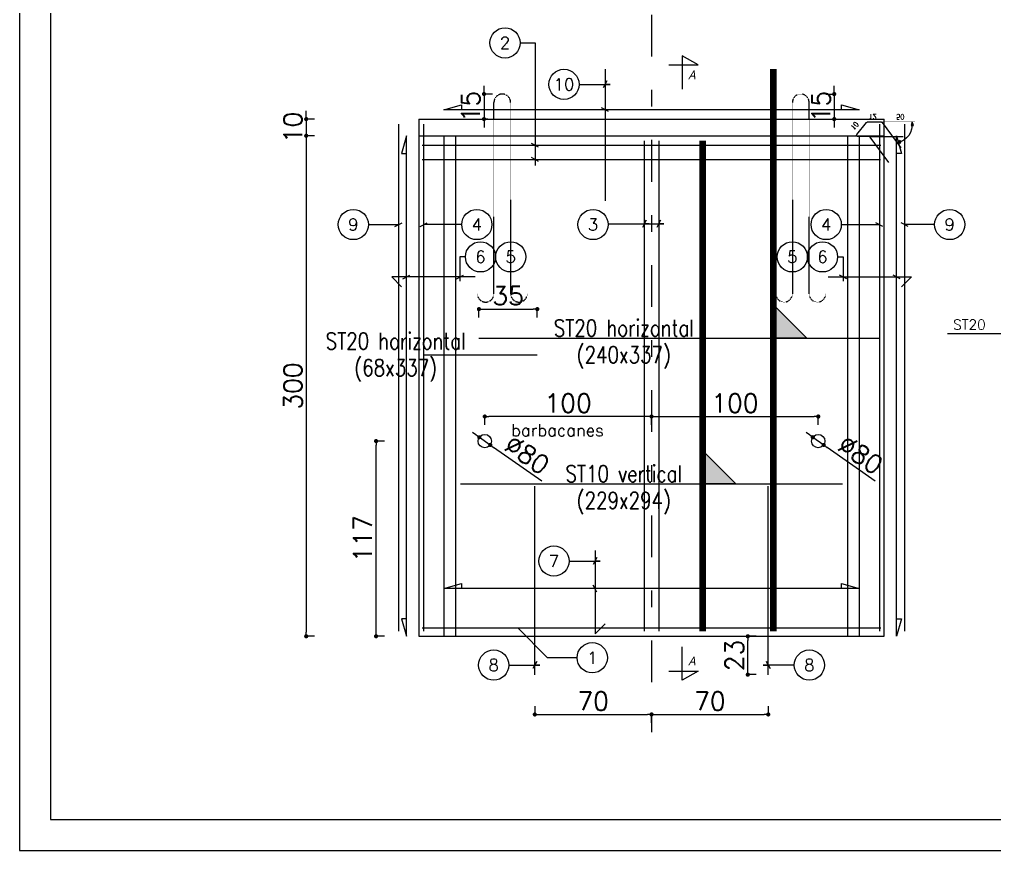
# Model space of a CAD drawing. Header units: millimetres. Extents: x -21776 to 63757, y -7870 to 8483.
# Drawn here: x 40690 to 41275, y -5309 to -4811 of the extents above; entities that cross this region are included whole.
import ezdxf
from ezdxf.enums import TextEntityAlignment as Align

# ---------------------------------------------------------------- set-up
doc = ezdxf.new("R2010")
doc.units = ezdxf.units.MM
doc.header["$PDMODE"] = 34
for name, pattern in [('CACHE', [9.525, 6.35, -3.175]), ('GrFeatureAxis', [0.85, 0.25, -0.2, 0.1, -0.2, 0.1]), ('HIDDEN2', [0.1875, 0.125, -0.0625])]:
    doc.linetypes.add(name, pattern=pattern)
for name, color, linetype in [('1', 7, 'Continuous'), ('COTATION', 1, 'Continuous'), ('GO-CARTOUCHE', 7, 'Continuous'), ('GO-COTATION', 1, 'Continuous'), ('GO-TEXTE', 9, 'Continuous'), ('GO-TEXTE-ACIER', 3, 'Continuous'), ('GO-TEXTE-FER', 3, 'Continuous'), ('Grid', 7, 'Continuous'), ('préfa v', 2, 'Continuous'), ('STR_barbacan', 160, 'Continuous'), ('STR_TS', 22, 'Continuous'), ('STR_TS_TXT', 7, 'Continuous'), ('STR_TXT', 102, 'Continuous'), ('STR_VOI-POT', 6, 'Continuous'), ('TEXTE-ACIER', 3, 'Continuous')]:
    doc.layers.add(name, color=color, linetype=linetype)
doc.styles.add('FIN', font='romans.shx')
doc.styles.add('Lucida', font='')
doc.styles.get("Standard").update_dxf_attribs({"font": 'romans.shx'})
doc.styles.add('TEXTE', font='romans.shx')
doc.styles.add('TEXTE TS', font='romans.shx', dxfattribs={"width": 0.7, "oblique": 15})
doc.styles.get('Lucida').set_extended_font_data('Lucida Sans', italic=True)
doc.dimstyles.new('COUPE-20', dxfattribs={"dimscale": 0.5, "dimtxt": 22, "dimasz": 5, "dimexe": 0.05, "dimexo": 0, "dimgap": 5, "dimtad": 1, "dimdsep": 46, "dimtxsty": 'Standard', "dimblk1": 'DOT', "dimblk2": 'DOT', "dimsah": 1, "dimcen": 0, "dimdle": 150, "dimclrd": 1, "dimclre": 1, "dimclrt": 7, "dimadec": 0, "dimazin": 0, "dimtfac": 1, "dimtix": 1, "dimtmove": 2, "dimatfit": 3, "dimldrblk": 'DOT', "dimfxl": 0, "dimtvp": 1, "dimtolj": 1, "dimtzin": 0, "dimarcsym": 0})

# ---------------------------------------------------------------- blocks, each defined once
blk = doc.blocks.new('_DOT')
at = {"color": 0, "linetype": 'ByBlock'}
blk.add_line((-0.5, 0), (-1, 0), dxfattribs=at)
at = {"color": 0, "linetype": 'ByBlock', "const_width": 0.5}
blk.add_lwpolyline([(-0.25, 0, 1), (0.25, 0, 1)], format="xyb", close=True, dxfattribs=at)
blk = doc.blocks.new('*D1166')
at = {"layer": 'DEFPOINTS', "color": 0}
for p in [(40929.55, -4870.66), (40861.95, -4880.66), (40929.55, -4880.66)]:
    blk.add_point(p, dxfattribs=at)
at = {"layer": 'STR_VOI-POT', "color": 1, "lineweight": -2}
for p, q in [((40866.95, -4870.66), (40861.92, -4870.66)), ((40861.95, -4868.16), (40861.95, -4865.66)), ((40861.95, -4870.66), (40861.95, -4880.66)), ((40866.95, -4880.66), (40861.92, -4880.66)), ((40861.95, -4883.16), (40861.95, -4885.66))]:
    blk.add_line(p, q, dxfattribs=at)
at = {"layer": 'STR_VOI-POT', "color": 1, "lineweight": -2, "xscale": 2.5, "yscale": 2.5, "zscale": 2.5}
for p, rotation in [((40861.95, -4870.66), 270), ((40861.95, -4880.66), 90)]:
    blk.add_blockref('_DOT', p, dxfattribs=dict(at, rotation=rotation))
at = {"layer": 'STR_VOI-POT', "color": 7, "insert": (40853.95, -4875.66), "char_height": 11, "attachment_point": 5, "rotation": 90}
blk.add_mtext('\\A1;10', dxfattribs=at)
blk = doc.blocks.new('*D1167')
at = {"layer": 'DEFPOINTS', "color": 0}
for p in [(40929.55, -4880.66), (40861.95, -5180.66), (40929.55, -5180.66)]:
    blk.add_point(p, dxfattribs=at)
at = {"layer": 'STR_VOI-POT', "color": 1, "lineweight": -2}
for p, q in [((40866.95, -4880.66), (40861.92, -4880.66)), ((40861.95, -4883.16), (40861.95, -5178.16)), ((40866.95, -5180.66), (40861.92, -5180.66))]:
    blk.add_line(p, q, dxfattribs=at)
at = {"layer": 'STR_VOI-POT', "color": 1, "lineweight": -2, "xscale": 2.5, "yscale": 2.5, "zscale": 2.5}
for p, rotation in [((40861.95, -4880.66), 90), ((40861.95, -5180.66), 270)]:
    blk.add_blockref('_DOT', p, dxfattribs=dict(at, rotation=rotation))
at = {"layer": 'STR_VOI-POT', "color": 7, "insert": (40853.95, -5030.66), "char_height": 11, "attachment_point": 5, "rotation": 90}
blk.add_mtext('\\A1;300', dxfattribs=at)
blk = doc.blocks.new('mrega')
at = {"layer": 'STR_TS_TXT', "style": 'TEXTE TS', "width": 0.8}
for tag, p in [('ST10', (14.48, 0)), ('DIM', (14.48, -16)), ('NOTE', (14.48, -32))]:
    blk.add_attdef(tag, text='', height=10, dxfattribs=at).set_placement(p, align=Align.CENTER)
blk = doc.blocks.new('A$C6F247267')
blk.add_hatch(color=256).paths.add_polyline_path([(0, -0.2), (-0.2, 0), (0, 0)])
blk.add_lwpolyline([(-0.2, 0), (0, 0), (0, -0.2), (-0.2, 0)])
blk = doc.blocks.new('*D1170')
at = {"layer": 'DEFPOINTS', "color": 0}
for p in [(41000.55, -4984.56), (40965.55, -5001.93), (41000.55, -5011.93)]:
    blk.add_point(p, dxfattribs=at)
at = {"layer": 'STR_VOI-POT', "color": 1, "lineweight": -2}
for p, q in [((40965.55, -4989.56), (40965.55, -4984.53)), ((40968.05, -4984.56), (40998.05, -4984.56)), ((41000.55, -4989.56), (41000.55, -4984.53))]:
    blk.add_line(p, q, dxfattribs=at)
at = {"layer": 'STR_VOI-POT', "color": 1, "lineweight": -2, "xscale": 2.5, "yscale": 2.5, "zscale": 2.5, "rotation": 180}
blk.add_blockref('_DOT', (40965.55, -4984.56), dxfattribs=at)
at = {"layer": 'STR_VOI-POT', "color": 1, "lineweight": -2, "xscale": 2.5, "yscale": 2.5, "zscale": 2.5}
blk.add_blockref('_DOT', (41000.55, -4984.56), dxfattribs=at)
at = {"layer": 'STR_VOI-POT', "color": 7, "insert": (40983.05, -4976.56), "char_height": 11, "attachment_point": 5}
blk.add_mtext('\\A1;35', dxfattribs=at)
blk = doc.blocks.new('staboxdetail')
at = {"layer": 'GO-TEXTE-FER'}
blk.add_lwpolyline([(-8.57, 15.58), (-19.76, 0.33, -0.238859), (-20.41, 0), (-27.16, 0, 0.630281), (-27.79, -1.3), (-21.96, -8.52, 0.226783), (-21.34, -8.82), (-13.3, -8.82, 0.238859), (-12.65, -8.49), (-1.46, 6.77)], format="xyb", dxfattribs=at)
at = {"layer": 'GO-TEXTE-FER', "color": 1, "flags": 128}
for points in [[(-3.64, 3.75), (-1.35, 3.64), (-1.75, 2.31), (-3.64, 3.75)], [(5.34, -8.85), (4.78, -6.62), (6.18, -6.63), (5.34, -8.85)]]:
    blk.add_lwpolyline(points, dxfattribs=at)
at = {"layer": 'GO-TEXTE-FER', "color": 1}
blk.add_arc((-6, -7.43), 11.43, 352.85098, 78.09196, dxfattribs=at)
at = {"layer": 'TEXTE-ACIER', "color": 1, "linetype": 'HIDDEN2', "ltscale": 0.025}
for p, q in [((-20, 0), (0, 0)), ((-12.89, -8.82), (7.11, -8.82))]:
    blk.add_line(p, q, dxfattribs=at)
at = {"layer": 'GO-TEXTE-FER', "color": 1, "style": 'TEXTE', "width": 0.9}
blk.add_text('10', height=3.15, rotation=309.81851, dxfattribs=at).set_placement((-31.88, -5.6))
for s, p in [('12', (-20.75, -13.49)), ('50', (-4.19, -13.49))]:
    blk.add_text(s, height=3.15, dxfattribs=at).set_placement(p)
blk = doc.blocks.new('*D1174')
at = {"layer": 'DEFPOINTS', "color": 0}
for p in [(40999.05, -5203.66), (41069.05, -5227.51), (41069.05, -5242.9)]:
    blk.add_point(p, dxfattribs=at)
at = {"layer": 'GO-COTATION', "color": 1, "lineweight": -2}
for p, q in [((40999.05, -5222.51), (40999.05, -5227.53)), ((41001.55, -5227.51), (41066.55, -5227.51)), ((41069.05, -5232.51), (41069.05, -5227.48))]:
    blk.add_line(p, q, dxfattribs=at)
at = {"layer": 'GO-COTATION', "color": 1, "lineweight": -2, "xscale": 2.5, "yscale": 2.5, "zscale": 2.5, "rotation": 180}
blk.add_blockref('_DOT', (40999.05, -5227.51), dxfattribs=at)
at = {"layer": 'GO-COTATION', "color": 1, "lineweight": -2, "xscale": 2.5, "yscale": 2.5, "zscale": 2.5}
blk.add_blockref('_DOT', (41069.05, -5227.51), dxfattribs=at)
at = {"layer": 'GO-COTATION', "color": 7, "insert": (41034.05, -5219.51), "char_height": 11, "attachment_point": 5}
blk.add_mtext('\\A1;70', dxfattribs=at)
blk = doc.blocks.new('*D1175')
at = {"layer": 'DEFPOINTS', "color": 0}
for p in [(41139.05, -5203.66), (41139.05, -5227.51), (41069.05, -5242.9)]:
    blk.add_point(p, dxfattribs=at)
at = {"layer": 'GO-COTATION', "color": 1, "lineweight": -2}
for p, q in [((41139.05, -5222.51), (41139.05, -5227.53)), ((41069.05, -5232.51), (41069.05, -5227.48)), ((41071.55, -5227.51), (41136.55, -5227.51))]:
    blk.add_line(p, q, dxfattribs=at)
at = {"layer": 'GO-COTATION', "color": 1, "lineweight": -2, "xscale": 2.5, "yscale": 2.5, "zscale": 2.5, "rotation": 180}
blk.add_blockref('_DOT', (41069.05, -5227.51), dxfattribs=at)
at = {"layer": 'GO-COTATION', "color": 1, "lineweight": -2, "xscale": 2.5, "yscale": 2.5, "zscale": 2.5}
blk.add_blockref('_DOT', (41139.05, -5227.51), dxfattribs=at)
at = {"layer": 'GO-COTATION', "color": 7, "insert": (41104.05, -5219.51), "char_height": 11, "attachment_point": 5}
blk.add_mtext('\\A1;70', dxfattribs=at)
blk = doc.blocks.new('*D1176')
at = {"layer": 'DEFPOINTS', "color": 0}
for p in [(41158.55, -4855.66), (41167.25, -4870.66), (41178.61, -4870.66)]:
    blk.add_point(p, dxfattribs=at)
at = {"layer": 'GO-COTATION', "color": 1, "lineweight": -2}
for p, q in [((41178.61, -4853.16), (41178.61, -4850.66)), ((41173.61, -4855.66), (41178.63, -4855.66)), ((41178.61, -4855.66), (41178.61, -4870.66)), ((41173.61, -4870.66), (41178.63, -4870.66)), ((41178.61, -4873.16), (41178.61, -4875.66))]:
    blk.add_line(p, q, dxfattribs=at)
at = {"layer": 'GO-COTATION', "color": 1, "lineweight": -2, "xscale": 2.5, "yscale": 2.5, "zscale": 2.5}
for p, rotation in [((41178.61, -4855.66), 270), ((41178.61, -4870.66), 90)]:
    blk.add_blockref('_DOT', p, dxfattribs=dict(at, rotation=rotation))
at = {"layer": 'GO-COTATION', "color": 7, "insert": (41170.61, -4863.16), "char_height": 11, "attachment_point": 5, "rotation": 90}
blk.add_mtext('\\A1;15', dxfattribs=at)
blk = doc.blocks.new('*D1177')
at = {"layer": 'DEFPOINTS', "color": 0}
for p in [(40979.55, -4855.66), (40968.58, -4870.66), (40970.84, -4870.66)]:
    blk.add_point(p, dxfattribs=at)
at = {"layer": 'GO-COTATION', "color": 1, "lineweight": -2}
for p, q in [((40968.58, -4853.16), (40968.58, -4850.66)), ((40973.58, -4855.66), (40968.55, -4855.66)), ((40968.58, -4855.66), (40968.58, -4870.66)), ((40970.84, -4870.66), (40968.55, -4870.66)), ((40968.58, -4873.16), (40968.58, -4875.66))]:
    blk.add_line(p, q, dxfattribs=at)
at = {"layer": 'GO-COTATION', "color": 1, "lineweight": -2, "xscale": 2.5, "yscale": 2.5, "zscale": 2.5}
for p, rotation in [((40968.58, -4855.66), 270), ((40968.58, -4870.66), 90)]:
    blk.add_blockref('_DOT', p, dxfattribs=dict(at, rotation=rotation))
at = {"layer": 'GO-COTATION', "color": 7, "insert": (40960.58, -4863.16), "char_height": 11, "attachment_point": 5, "rotation": 90}
blk.add_mtext('\\A1;15', dxfattribs=at)
blk = doc.blocks.new('*D2290')
at = {"layer": 'COTATION', "color": 1, "lineweight": -2}
for p, q in [((41131.78, -5180.66), (41126.76, -5180.66)), ((41126.78, -5201.16), (41126.78, -5183.16)), ((41131.78, -5203.66), (41126.76, -5203.66))]:
    blk.add_line(p, q, dxfattribs=at)
at = {"layer": 'DEFPOINTS', "color": 0}
for p in [(41126.78, -5180.66), (41208.55, -5180.66), (41139.05, -5203.66)]:
    blk.add_point(p, dxfattribs=at)
at = {"layer": 'COTATION', "color": 1, "lineweight": -2, "xscale": 2.5, "yscale": 2.5, "zscale": 2.5}
for p, rotation in [((41126.78, -5180.66), 90), ((41126.78, -5203.66), 270)]:
    blk.add_blockref('_DOT', p, dxfattribs=dict(at, rotation=rotation))
at = {"layer": 'COTATION', "color": 7, "insert": (41118.78, -5192.16), "char_height": 11, "attachment_point": 5, "rotation": 90}
blk.add_mtext('\\A1;23', dxfattribs=at)
blk = doc.blocks.new('*D2349')
at = {"layer": 'DEFPOINTS', "color": 0}
for p in [(40969.05, -5048.93), (40969.05, -5063.66), (41069.05, -5180.66)]:
    blk.add_point(p, dxfattribs=at)
at = {"layer": 'STR_barbacan', "color": 1, "lineweight": -2}
for p, q in [((40969.05, -5053.93), (40969.05, -5048.91)), ((41066.55, -5048.93), (40971.55, -5048.93)), ((41069.05, -5053.93), (41069.05, -5048.91))]:
    blk.add_line(p, q, dxfattribs=at)
at = {"layer": 'STR_barbacan', "color": 1, "lineweight": -2, "xscale": 2.5, "yscale": 2.5, "zscale": 2.5, "rotation": 180}
blk.add_blockref('_DOT', (40969.05, -5048.93), dxfattribs=at)
at = {"layer": 'STR_barbacan', "color": 1, "lineweight": -2, "xscale": 2.5, "yscale": 2.5, "zscale": 2.5}
blk.add_blockref('_DOT', (41069.05, -5048.93), dxfattribs=at)
at = {"layer": 'STR_barbacan', "color": 7, "insert": (41019.05, -5040.93), "char_height": 11, "attachment_point": 5}
blk.add_mtext('\\A1;100', dxfattribs=at)
blk = doc.blocks.new('*D2350')
at = {"layer": 'DEFPOINTS', "color": 0}
for p in [(40903.86, -5063.66), (40969.05, -5063.66), (40929.55, -5180.66)]:
    blk.add_point(p, dxfattribs=at)
at = {"layer": 'STR_barbacan', "color": 1, "lineweight": -2}
for p, q in [((40908.86, -5063.66), (40903.84, -5063.66)), ((40903.86, -5178.16), (40903.86, -5066.16)), ((40908.86, -5180.66), (40903.84, -5180.66))]:
    blk.add_line(p, q, dxfattribs=at)
at = {"layer": 'STR_barbacan', "color": 1, "lineweight": -2, "xscale": 2.5, "yscale": 2.5, "zscale": 2.5}
for p, rotation in [((40903.86, -5063.66), 90), ((40903.86, -5180.66), 270)]:
    blk.add_blockref('_DOT', p, dxfattribs=dict(at, rotation=rotation))
at = {"layer": 'STR_barbacan', "color": 7, "insert": (40895.86, -5122.16), "char_height": 11, "attachment_point": 5, "rotation": 90}
blk.add_mtext('\\A1;117', dxfattribs=at)
blk = doc.blocks.new('*D2351')
at = {"layer": 'DEFPOINTS', "color": 0}
for p in [(41169.05, -5048.93), (41169.05, -5063.66), (41069.05, -5180.66)]:
    blk.add_point(p, dxfattribs=at)
at = {"layer": 'STR_barbacan', "color": 1, "lineweight": -2}
for p, q in [((41069.05, -5053.93), (41069.05, -5048.91)), ((41071.55, -5048.93), (41166.55, -5048.93)), ((41169.05, -5053.93), (41169.05, -5048.91))]:
    blk.add_line(p, q, dxfattribs=at)
at = {"layer": 'STR_barbacan', "color": 1, "lineweight": -2, "xscale": 2.5, "yscale": 2.5, "zscale": 2.5, "rotation": 180}
blk.add_blockref('_DOT', (41069.05, -5048.93), dxfattribs=at)
at = {"layer": 'STR_barbacan', "color": 1, "lineweight": -2, "xscale": 2.5, "yscale": 2.5, "zscale": 2.5}
blk.add_blockref('_DOT', (41169.05, -5048.93), dxfattribs=at)
at = {"layer": 'STR_barbacan', "color": 7, "insert": (41119.05, -5040.93), "char_height": 11, "attachment_point": 5}
blk.add_mtext('\\A1;100', dxfattribs=at)
blk = doc.blocks.new('*D2352')
at = {"layer": 'DEFPOINTS', "color": 0}
for p in [(40965.78, -5061.36), (40972.32, -5065.97)]:
    blk.add_point(p, dxfattribs=at)
at = {"layer": 'STR_barbacan', "color": 1, "lineweight": -2}
for p, q in [((40963.74, -5059.92), (40961.69, -5058.47)), ((40965.78, -5061.36), (40972.32, -5065.97)), ((41003.18, -5087.73), (40974.36, -5067.41))]:
    blk.add_line(p, q, dxfattribs=at)
at = {"layer": 'STR_barbacan', "color": 1, "lineweight": -2, "xscale": 2.5, "yscale": 2.5, "zscale": 2.5}
for p, rotation in [((40965.78, -5061.36), 324.8098080392084), ((40972.32, -5065.97), 144.8098080392084)]:
    blk.add_blockref('_DOT', p, dxfattribs=dict(at, rotation=rotation))
at = {"layer": 'STR_barbacan', "color": 7, "insert": (40994.4, -5071.75), "char_height": 11, "attachment_point": 5, "rotation": 324.80981}
blk.add_mtext('\\A1;∅80', dxfattribs=at)
blk = doc.blocks.new('*D2353')
at = {"layer": 'DEFPOINTS', "color": 0}
for p in [(41165.78, -5061.36), (41172.32, -5065.97)]:
    blk.add_point(p, dxfattribs=at)
at = {"layer": 'STR_barbacan', "color": 1, "lineweight": -2}
for p, q in [((41163.74, -5059.92), (41161.69, -5058.47)), ((41165.78, -5061.36), (41172.32, -5065.97)), ((41203.18, -5087.73), (41174.36, -5067.41))]:
    blk.add_line(p, q, dxfattribs=at)
at = {"layer": 'STR_barbacan', "color": 1, "lineweight": -2, "xscale": 2.5, "yscale": 2.5, "zscale": 2.5}
for p, rotation in [((41165.78, -5061.36), 324.809808039219), ((41172.32, -5065.97), 144.809808039219)]:
    blk.add_blockref('_DOT', p, dxfattribs=dict(at, rotation=rotation))
at = {"layer": 'STR_barbacan', "color": 7, "insert": (41194.4, -5071.75), "char_height": 11, "attachment_point": 5, "rotation": 324.80981}
blk.add_mtext('\\A1;∅80', dxfattribs=at)

msp = doc.modelspace()

# ---------------------------------------------------------------- linework, layer by layer
at = {"layer": '1', "color": 252, "linetype": 'HIDDEN2', "ltscale": 0.05}
for points in [[(40964.55406, -4975.35045, 1), (40974.55006, -4975.35045), (40974.55006, -4870.66119), (40974.55006, -4860.65919, -1), (40984.54606, -4860.65919), (40984.54606, -4870.66119), (40984.54606, -4975.35045, 1), (40994.54206, -4975.35045)], [(41173.54206, -4975.35045, -1), (41163.54606, -4975.35045), (41163.54606, -4870.66119), (41163.54606, -4860.65919, 1), (41153.55006, -4860.65919), (41153.55006, -4870.66119), (41153.55006, -4975.35045, -1), (41143.55406, -4975.35045)]]:
    msp.add_lwpolyline(points, format="xyb", dxfattribs=at)
at = {"layer": 'COTATION'}
for points in [[(41025.58994, -4849.85551), (41044.17895, -4849.85551), (41041.17895, -4849.85551), (41042.30027, -4847.73419), (41040.05763, -4851.97683)], [(41182.99041, -4865.03903), (41182.99041, -4862.03904), (41193.54806, -4865.03903), (40944.54806, -4865.03903), (40955.10571, -4862.03904), (40955.10571, -4865.03903)], [(41043.30027, -4866.16035), (41039.05763, -4863.91771)], [(40922.05746, -5170.10355), (40919.05747, -5170.10355), (40922.05746, -5180.66119), (40922.05746, -4880.66119), (40919.05747, -4891.21884), (40922.05746, -4891.21884)], [(41216.03866, -5170.10355), (41219.03865, -5170.10355), (41216.03866, -5180.66119), (41216.03866, -4880.66119), (41219.03865, -4891.21884), (41216.03866, -4891.21884)], [(41001.36148, -4887.45459), (40997.11884, -4885.21194)], [(41001.36148, -4896.02074), (40997.11884, -4893.7781)], [(40899.27604, -4933.87731), (40917.30121, -4933.87731)], [(40915.17989, -4934.99863), (40919.42253, -4932.75599)], [(40930.24539, -4934.99863), (40934.48803, -4932.75599)], [(40955.2326, -4933.87731), (40932.36671, -4933.87731)], [(41043.03057, -4933.42644), (41067.69711, -4933.42644), (41064.69711, -4933.42644), (41065.81843, -4931.30512), (41063.57579, -4935.54776)], [(41057.80999, -4933.42644), (41076.399, -4933.42644), (41073.399, -4933.42644), (41074.52032, -4931.30512), (41072.27768, -4935.54776)], [(41182.86352, -4933.87731), (41205.72941, -4933.87731)], [(41207.85073, -4934.99863), (41203.60809, -4932.75599)], [(41222.91623, -4934.99863), (41218.67359, -4932.75599)], [(41238.82008, -4933.87731), (41220.79491, -4933.87731)], [(40957.44228, -4953.2518), (40954.12288, -4953.2518), (40954.12288, -4967.73896)], [(41180.65383, -4953.2518), (41183.97324, -4953.2518), (41183.97324, -4967.73896)], [(40919.93614, -4966.41046), (40924.17878, -4964.16782)], [(40952.00156, -4966.41046), (40956.2442, -4964.16782)], [(41186.09456, -4966.41046), (41181.85192, -4964.16782)], [(41218.15998, -4966.41046), (41213.91734, -4964.16782)], [(41246.5409, -4999.1197), (41285.97048, -4999.1197), (41282.97048, -4999.1197), (41284.0918, -4996.99838), (41281.84916, -5001.24102)], [(41019.57418, -5135.57146), (41038.1632, -5135.57146), (41035.1632, -5135.57146), (41036.28452, -5133.45014), (41034.04188, -5137.69278)], [(41182.99041, -5152.10125), (41182.99041, -5149.10126), (41193.54806, -5152.10125), (40944.54806, -5152.10125), (40955.10571, -5149.10126), (40955.10571, -5152.10125)], [(41036.28452, -5154.22257), (41034.04188, -5149.97993)], [(41024.43674, -5193.52362), (41006.72603, -5193.52362), (40988.8636, -5175.66119)], [(40983.45904, -5197.92739), (41002.04806, -5197.92739), (40999.04806, -5197.92739), (41000.16938, -5195.80607), (40997.92674, -5200.04871)], [(41154.63707, -5197.92739), (41136.04806, -5197.92739), (41139.04806, -5197.92739), (41137.92674, -5195.80607), (41140.16938, -5200.04871)]]:
    msp.add_lwpolyline(points, dxfattribs=at)
at = {"layer": 'GO-CARTOUCHE', "linetype": 'Continuous'}
for points in [[(41803.6474, -5309.04286), (41803.6474, -4521.54286), (40690.01105, -4521.54286), (40690.01105, -5309.04286)], [(41785.08865, -5290.48411), (41785.08865, -4540.10161), (40708.5698, -4540.10161), (40708.5698, -5290.48411)]]:
    msp.add_lwpolyline(points, close=True, dxfattribs=at)
at = {"layer": 'GO-COTATION'}
msp.add_lwpolyline([(40990.24189, -4825.01186), (40999.24016, -4825.01186), (40999.24016, -4898.46892)], dxfattribs=at)
at = {"layer": 'GO-TEXTE', "flags": 128}
for points in [[(41079.37275, -4838.08142), (41097.02049, -4838.08142), (41087.34244, -4832.80136), (41087.34244, -4852.72284)], [(41079.37275, -5201.61139), (41097.02049, -5201.61139), (41087.34244, -5206.89145), (41087.34244, -5186.96997)]]:
    msp.add_lwpolyline(points, dxfattribs=at)
at = {"layer": 'GO-TEXTE-ACIER'}
for centre in [(40981.18513, -4825.01186), (41016.53317, -4849.85551), (40890.21927, -4933.87731), (40964.28936, -4933.87731), (41033.98503, -4933.87731), (41173.80676, -4933.87731), (41247.87684, -4933.87731), (40966.49904, -4953.2518), (40984.61257, -4953.2518), (41153.48355, -4953.2518), (41171.59707, -4953.2518), (41010.51742, -5135.57146), (41033.4935, -5193.52362), (40974.40228, -5197.92739), (41163.69384, -5197.92739)]:
    msp.add_circle(centre, 9.05676, dxfattribs=at)
at = {"layer": 'Grid', "color": 4, "linetype": 'GrFeatureAxis', "lineweight": 25, "ltscale": 100}
msp.add_line((41069.04806, -4658.17696), (41069.04806, -5245.50661), dxfattribs=at)
at = {"layer": 'préfa v'}
for points in [[(40929.54806, -4870.66119), (40929.54806, -5180.66119), (41208.54806, -5180.66119), (41208.54806, -4870.66119)], [(40929.54806, -4870.66119), (41208.54806, -4870.66119)], [(40929.54806, -4880.66119), (41208.54806, -4880.66119)], [(40944.54806, -4880.66119), (40944.54806, -5180.66119)], [(40951.54806, -4880.66119), (40951.54806, -5180.66119)], [(41186.54806, -4880.66119), (41186.54806, -5180.66119)], [(41193.54806, -4880.66119), (41193.54806, -5180.66119)]]:
    msp.add_lwpolyline(points, dxfattribs=at)
at = {"layer": 'STR_barbacan'}
for centre in [(40969.04806, -5063.66119), (41169.04806, -5063.66119)]:
    msp.add_circle(centre, 4, dxfattribs=at)
at = {"layer": 'STR_TS', "linetype": 'CACHE', "ltscale": 2, "const_width": 4}
msp.add_lwpolyline([(41142.18959, -5177.66119), (41142.18959, -4840.66119)], dxfattribs=at)
at = {"layer": 'STR_TS', "const_width": 4}
msp.add_lwpolyline([(41099.65805, -5177.66119), (41099.65805, -4883.66119)], dxfattribs=at)
at = {"layer": 'STR_TS', "color": 3}
for points in [[(40965.54806, -5001.92727), (41205.54806, -5001.92727)], [(40932.54806, -5011.92727), (41000.54806, -5011.92727)], [(40954.54806, -5089.23396), (41183.54806, -5089.23396)]]:
    msp.add_lwpolyline(points, dxfattribs=at)
at = {"layer": 'STR_VOI-POT'}
for points in [[(41041.17895, -4840.66119), (41041.17895, -4919.66119)], [(40917.30121, -4873.66119), (40917.30121, -5177.66119)], [(40932.36671, -4873.66119), (40932.36671, -5177.66119)], [(41205.72941, -4873.66119), (41205.72941, -5177.66119)], [(41220.79491, -4873.66119), (41220.79491, -5177.66119)], [(40931.54806, -4886.33327), (41206.54806, -4886.33327)], [(41064.69711, -4883.66119), (41064.69711, -5177.66119)], [(41073.399, -4883.66119), (41073.399, -5177.66119)], [(40931.40703, -4894.89942), (41206.40703, -4894.89942)], [(40963.20488, -4965.28914), (40913.20488, -4965.28914), (40919.18677, -4971.27103)], [(41174.89124, -4965.28914), (41224.89124, -4965.28914), (41218.90935, -4971.27103)], [(40999.04806, -5203.66119), (40999.04806, -5090.66119)], [(41139.04806, -5203.66119), (41139.04806, -5090.66119)], [(41035.1632, -5129.18092), (41035.1632, -5179.18092), (41041.14509, -5173.19903)], [(40931.54806, -5175.66119), (41206.54806, -5175.66119)]]:
    msp.add_lwpolyline(points, dxfattribs=at)

# ---------------------------------------------------------------- block references
at = {"layer": 'STR_TS', "xscale": 100, "yscale": 100, "zscale": 100, "rotation": 180}
for p in [(41142.18959, -5001.92727), (41099.65805, -5089.23396)]:
    msp.add_blockref('A$C6F247267', p, dxfattribs=at)
at = {"layer": 'STR_TS_TXT'}
for p, values in [((41037.95714, -5000.9009), {'ST10': 'ST20 horizontal', 'DIM': '(240x337)'}), ((40901.15194, -5008.67905), {'ST10': 'ST20 horizontal', 'DIM': '(68x337)'}), ((41037.95714, -5088.20759), {'ST10': 'ST10 vertical', 'DIM': '(229x294)'})]:
    msp.add_blockref('mrega', p, dxfattribs=at).add_auto_attribs(values)
at = {"layer": 'STR_VOI-POT', "xscale": -1, "rotation": 180}
msp.add_blockref('staboxdetail', (41219.96829, -4881.2), dxfattribs=at)

# ---------------------------------------------------------------- texts
at = {"layer": 'GO-TEXTE', "linetype": 'Continuous', "style": 'Lucida'}
for rotation, p in [(0.00179755, (41090.95759, -4846.87418)), (359.99820245, (41090.95742, -5198.13863))]:
    msp.add_text('A', height=5.32, rotation=rotation, dxfattribs=at).set_placement(p)
at = {"layer": 'GO-TEXTE-ACIER', "style": 'TEXTE'}
for s, p in [('2', (40981.18513, -4825.01186)), ('10', (41016.53317, -4849.85551)), ('9', (40890.21927, -4933.87731)), ('4', (40964.28936, -4933.87731)), ('3', (41033.98503, -4933.87731)), ('4', (41173.80676, -4933.87731)), ('9', (41247.87684, -4933.87731)), ('6', (40966.49904, -4953.2518)), ('5', (40984.61257, -4953.2518)), ('5', (41153.48355, -4953.2518)), ('6', (41171.59707, -4953.2518)), ('7', (41010.51742, -5135.57146)), ('1', (41033.4935, -5193.52362)), ('8', (40974.40228, -5197.92739)), ('8', (41163.69384, -5197.92739))]:
    msp.add_text(s, height=7.2, dxfattribs=at).set_placement(p, align=Align.MIDDLE_CENTER)
at = {"layer": 'STR_barbacan', "style": 'TEXTE'}
msp.add_text('barbacanes', height=7.2, dxfattribs=at).set_placement((41012.62598, -5057.18726), align=Align.MIDDLE_CENTER)
at = {"layer": 'STR_TXT', "style": 'FIN'}
msp.add_text('ST20', height=6, dxfattribs=at).set_placement((41259.66041, -4996.84684), align=Align.CENTER)

# ---------------------------------------------------------------- dimensions: what is measured, and where the dimension line sits
at = {"layer": 'COTATION'}
dim = msp.add_linear_dim(base=(41126.78225, -5180.66119), p1=(41139.04806, -5203.66119), p2=(41208.54806, -5180.66119), angle=90, dimstyle='COUPE-20', dxfattribs=at)
dim.commit()
dim.dimension.update_dxf_attribs({"geometry": '*D2290', "text_midpoint": (41118.78225, -5192.16119)})
at = {"layer": 'GO-COTATION'}
for base, p1, p2, picture, middle in [((40968.57592, -4870.66119), (40979.54806, -4855.66119), (40970.84295, -4870.66119), '*D1177', (40960.57592, -4863.16119)), ((41178.6067, -4870.66119), (41158.54806, -4855.66119), (41167.25317, -4870.66119), '*D1176', (41170.6067, -4863.16119))]:
    dim = msp.add_linear_dim(base=base, p1=p1, p2=p2, angle=90, dimstyle='COUPE-20', dxfattribs=at)
    dim.commit()
    dim.dimension.update_dxf_attribs({"geometry": picture, "text_midpoint": middle})
for base, p1, p2, picture, middle in [((41069.04806, -5227.50873), (40999.04806, -5203.66119), (41069.04806, -5242.89982), '*D1174', (41034.04806, -5219.50873)), ((41139.04806, -5227.50873), (41069.04806, -5242.89982), (41139.04806, -5203.66119), '*D1175', (41104.04806, -5219.50873))]:
    dim = msp.add_linear_dim(base=base, p1=p1, p2=p2, dimstyle='COUPE-20', dxfattribs=at)
    dim.commit()
    dim.dimension.update_dxf_attribs({"geometry": picture, "text_midpoint": middle})
at = {"layer": 'STR_barbacan'}
dim = msp.add_linear_dim(base=(40969.04806, -5048.93286), p1=(41069.04806, -5180.66119), p2=(40969.04806, -5063.66119), dimstyle='COUPE-20', dxfattribs=at)
dim.commit()
dim.dimension.update_dxf_attribs({"geometry": '*D2349', "text_midpoint": (41019.04806, -5040.93286)})
for base, p1, p2, angle, picture, middle in [((41169.04806, -5048.93286), (41069.04806, -5180.66119), (41169.04806, -5063.66119), 180, '*D2351', (41119.04806, -5040.93286)), ((40903.86037, -5063.66119), (40929.54806, -5180.66119), (40969.04806, -5063.66119), 90, '*D2350', (40895.86037, -5122.16119))]:
    dim = msp.add_linear_dim(base=base, p1=p1, p2=p2, angle=angle, dimstyle='COUPE-20', dxfattribs=at)
    dim.commit()
    dim.dimension.update_dxf_attribs({"geometry": picture, "text_midpoint": middle})
for p1, p2, picture, middle in [((40965.77908, -5061.35602), (40972.31703, -5065.96636), '*D2352', (40994.40082, -5071.7501)), ((41165.77908, -5061.35602), (41172.31703, -5065.96636), '*D2353', (41194.40082, -5071.7501))]:
    dim = msp.add_diameter_dim_2p(p1=p1, p2=p2, dimstyle='COUPE-20', override={"dimlfac": 10}, dxfattribs=at)
    dim.commit()
    dim.dimension.update_dxf_attribs({"geometry": picture, "text_midpoint": middle})
at = {"layer": 'STR_VOI-POT'}
for base, p1, p2, picture, middle in [((40861.94893, -4880.66119), (40929.54806, -4870.66119), (40929.54806, -4880.66119), '*D1166', (40853.94893, -4875.66119)), ((40861.94893, -5180.66119), (40929.54806, -4880.66119), (40929.54806, -5180.66119), '*D1167', (40853.94893, -5030.66119))]:
    dim = msp.add_linear_dim(base=base, p1=p1, p2=p2, angle=90, dimstyle='COUPE-20', dxfattribs=at)
    dim.commit()
    dim.dimension.update_dxf_attribs({"geometry": picture, "text_midpoint": middle})
dim = msp.add_linear_dim(base=(41000.54806, -4984.55523), p1=(40965.54806, -5001.92727), p2=(41000.54806, -5011.92727), dimstyle='COUPE-20', dxfattribs=at)
dim.commit()
dim.dimension.update_dxf_attribs({"geometry": '*D1170', "text_midpoint": (40983.04806, -4976.55523)})

doc.saveas('drawing.dxf')
